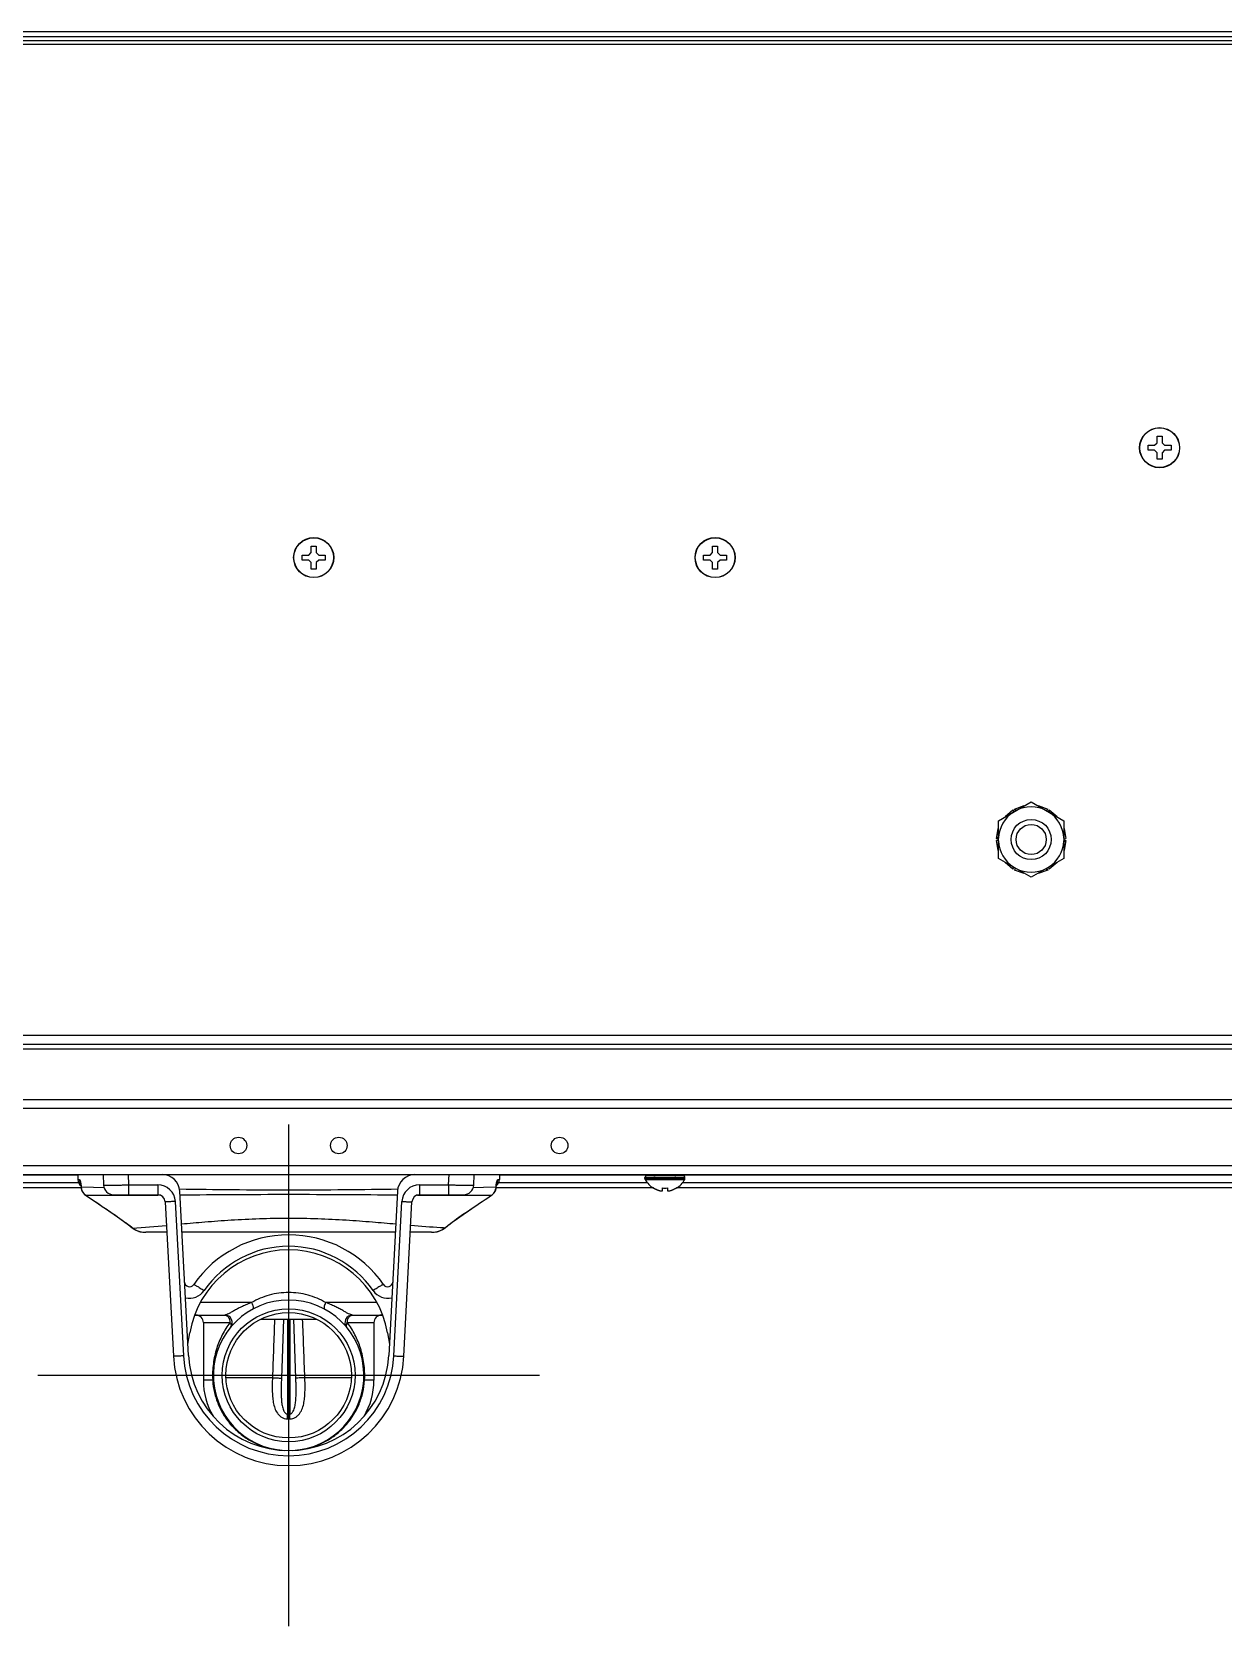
# Model space of a CAD drawing. Header units: millimetres. Extents: x -1538 to 3410, y -1646 to 2016.
# Drawn here: x 2890.7 to 3128.2, y -315.9 to 1.9 of the extents above; entities that cross this region are included whole.
import ezdxf

# ---------------------------------------------------------------- set-up
doc = ezdxf.new("R2010")
doc.units = ezdxf.units.MM
doc.header["$LTSCALE"] = 23.1
doc.layers.get('0').update_dxf_attribs({"linetype": 'CONTINUOUS'})

msp = doc.modelspace()

# ---------------------------------------------------------------- linework, layer by layer
at = {"linetype": 'Continuous'}
for p, q in [((3369.91, 1.86), (2513.91, 1.86)), ((3369.37, 0.86), (2514.44, 0.86)), ((3369.37, 0.06), (2514.44, 0.06)), ((3344.91, -0.64), (2757.54, -0.64)), ((3115.01, -78.74), (3116.01, -78.74)), ((3115.01, -80.04), (3115.01, -78.74)), ((3116.01, -78.74), (3116.01, -80.04)), ((3113.21, -80.54), (3114.51, -80.54)), ((3113.21, -81.54), (3113.21, -80.54)), ((3114.51, -81.54), (3113.21, -81.54)), ((3114.51, -80.54), (3115.01, -80.04)), ((3115.01, -82.04), (3114.51, -81.54)), ((3115.01, -83.34), (3115.01, -82.04)), ((3116.01, -80.04), (3116.51, -80.54)), ((3116.51, -81.54), (3116.01, -82.04)), ((3116.01, -82.04), (3116.01, -83.34)), ((3116.51, -80.54), (3117.81, -80.54)), ((3117.81, -81.54), (3116.51, -81.54)), ((3117.81, -80.54), (3117.81, -81.54)), ((3116.01, -83.34), (3115.01, -83.34)), ((2946.41, -100.64), (2947.41, -100.64)), ((2946.41, -101.94), (2946.41, -100.64)), ((2947.41, -100.64), (2947.41, -101.94)), ((3026.41, -100.64), (3027.41, -100.64)), ((3026.41, -101.94), (3026.41, -100.64)), ((3027.41, -100.64), (3027.41, -101.94)), ((2944.61, -102.44), (2945.91, -102.44)), ((2944.61, -103.44), (2944.61, -102.44)), ((2945.91, -103.44), (2944.61, -103.44)), ((2945.91, -102.44), (2946.41, -101.94)), ((2946.41, -103.94), (2945.91, -103.44)), ((2946.41, -105.24), (2946.41, -103.94)), ((2947.41, -101.94), (2947.91, -102.44)), ((2947.91, -103.44), (2947.41, -103.94)), ((2947.41, -103.94), (2947.41, -105.24)), ((2947.91, -102.44), (2949.21, -102.44)), ((2949.21, -103.44), (2947.91, -103.44)), ((2949.21, -102.44), (2949.21, -103.44)), ((3024.61, -102.44), (3025.91, -102.44)), ((3024.61, -103.44), (3024.61, -102.44)), ((3025.91, -103.44), (3024.61, -103.44)), ((3025.91, -102.44), (3026.41, -101.94)), ((3026.41, -103.94), (3025.91, -103.44)), ((3026.41, -105.24), (3026.41, -103.94)), ((3027.41, -101.94), (3027.91, -102.44)), ((3027.91, -103.44), (3027.41, -103.94)), ((3027.41, -103.94), (3027.41, -105.24)), ((3027.91, -102.44), (3029.21, -102.44)), ((3029.21, -103.44), (3027.91, -103.44)), ((3029.21, -102.44), (3029.21, -103.44)), ((2947.41, -105.24), (2946.41, -105.24)), ((3027.41, -105.24), (3026.41, -105.24)), ((3083.41, -155.39), (3089.91, -151.64)), ((3086.6, -153.06), (3088.53, -152.36)), ((3089.91, -151.64), (3096.41, -155.39)), ((3091.29, -152.36), (3093.21, -153.06)), ((3083.41, -162.9), (3083.41, -155.39)), ((3084.72, -154.56), (3086.29, -153.24)), ((3086.52, -153.59), (3086.5, -153.56)), ((3086.52, -153.59), (3086.52, -153.59)), ((3086.79, -153.44), (3086.79, -153.43)), ((3093.02, -153.44), (3093.03, -153.43)), ((3093.29, -153.59), (3093.31, -153.56)), ((3093.29, -153.59), (3093.29, -153.59)), ((3093.52, -153.24), (3095.09, -154.56)), ((3096.41, -155.39), (3096.41, -162.9)), ((3082.98, -158.96), (3083.34, -156.94)), ((3096.47, -156.94), (3096.83, -158.96)), ((3083.34, -161.34), (3082.98, -159.32)), ((3096.83, -159.32), (3096.47, -161.34)), ((3089.91, -166.65), (3083.41, -162.9)), ((3086.29, -165.05), (3084.72, -163.73)), ((3086.52, -164.7), (3086.5, -164.72)), ((3086.52, -164.7), (3086.52, -164.7)), ((3088.53, -165.93), (3086.6, -165.23)), ((3086.79, -164.85), (3086.79, -164.86)), ((3096.41, -162.9), (3089.91, -166.65)), ((3093.21, -165.23), (3091.29, -165.93)), ((3093.02, -164.85), (3093.03, -164.86)), ((3093.29, -164.7), (3093.29, -164.7)), ((3093.29, -164.7), (3093.31, -164.72)), ((3095.09, -163.73), (3093.52, -165.05)), ((2539.91, -198.14), (3343.91, -198.14)), ((2539.91, -199.94), (3343.91, -199.94)), ((3343.91, -200.94), (2539.91, -200.94)), ((2535.91, -210.94), (3347.91, -210.94)), ((3347.91, -212.74), (2535.91, -212.74)), ((2535.14, -224.14), (3348.68, -224.14)), ((2513.91, -225.94), (3369.91, -225.94)), ((2899.91, -226.06), (2868.82, -226.06)), ((2900.53, -228.57), (2869.21, -228.57)), ((2900.06, -227.56), (2870.38, -227.56)), ((2899.91, -225.94), (2899.91, -226.94)), ((2899.91, -226.94), (2900.19, -226.94)), ((2900.41, -227.67), (2900.41, -227.67)), ((2900.41, -227.67), (2900.43, -227.72)), ((2900.41, -227.67), (2900.41, -227.67)), ((2900.51, -228.21), (2900.53, -228.48)), ((2900.56, -228.39), (2900.53, -228.48)), ((2900.53, -228.48), (2900.53, -228.48)), ((2900.53, -228.48), (2900.56, -228.73)), ((2900.56, -228.39), (2903.03, -228.45)), ((2900.56, -228.73), (2900.7, -229.18)), ((2903.03, -228.45), (2905.08, -228.49)), ((2904.91, -225.94), (2905.02, -228.05)), ((2909.91, -225.94), (2910.02, -227.98)), ((2910.02, -227.98), (2915.83, -227.98)), ((2910.02, -227.98), (2910.02, -229.94)), ((2915.83, -227.98), (2915.83, -229.94)), ((2967.99, -227.98), (2973.8, -227.98)), ((2967.99, -227.98), (2967.99, -229.94)), ((2973.8, -227.98), (2973.9, -225.94)), ((2973.8, -227.98), (2973.8, -229.94)), ((2978.71, -228.49), (2980.73, -228.45)), ((2978.8, -228.05), (2978.91, -225.94)), ((2980.73, -228.45), (2980.76, -228.45)), ((2980.76, -228.45), (2983.25, -228.39)), ((2983.25, -228.39), (2983.28, -228.48)), ((2983.28, -228.48), (2983.3, -228.2)), ((3014.61, -228.57), (2983.28, -228.57)), ((2983.62, -226.94), (2983.91, -226.94)), ((3013.43, -227.56), (2983.75, -227.56)), ((2983.91, -225.94), (2983.91, -226.94)), ((3014.99, -226.06), (2983.91, -226.06)), ((3020.91, -226.54), (3012.91, -226.54)), ((3012.91, -226.74), (3012.91, -226.54)), ((3020.91, -226.74), (3012.91, -226.74)), ((3020.85, -226.95), (3012.96, -226.95)), ((3020.51, -226.14), (3013.31, -226.14)), ((3014.61, -228.62), (3014.61, -228.59)), ((3016.41, -229.14), (3016.41, -228.59)), ((3017.41, -228.59), (3017.41, -229.14)), ((3193.99, -226.06), (3018.82, -226.06)), ((3193.61, -228.57), (3019.21, -228.57)), ((3019.21, -228.59), (3019.21, -228.62)), ((3192.43, -227.56), (3020.38, -227.56)), ((3020.91, -226.74), (3020.91, -226.54)), ((2900.7, -229.18), (2900.94, -229.58)), ((2901.24, -229.9), (2901.44, -230.05)), ((2901.44, -230.04), (2901.44, -230.05)), ((2901.44, -230.05), (2901.62, -230.18)), ((2901.65, -230.18), (2901.65, -230.19)), ((2906.82, -230.05), (2906.96, -230.05)), ((2907.01, -229.94), (2915.83, -229.94)), ((2915.7, -230.01), (2915.82, -230.01)), ((2915.82, -230.01), (2916.21, -230)), ((2916.21, -230), (2916.23, -230)), ((2917.32, -231.36), (2918.94, -262.15)), ((2919.32, -231.3), (2920.94, -262.08)), ((2921.93, -261.99), (2920.22, -229.26)), ((2963.59, -229.26), (2961.88, -261.99)), ((2962.88, -262.08), (2964.49, -231.3)), ((2964.87, -262.15), (2966.49, -231.36)), ((2967.44, -230), (2967.6, -230)), ((2967.6, -230), (2967.62, -230.01)), ((2967.62, -230.01), (2968.02, -230.01)), ((2967.99, -229.94), (2976.8, -229.94)), ((2976.84, -230.05), (2976.99, -230.05)), ((2980.66, -231.19), (2982.26, -230.13)), ((2982.16, -230.19), (2982.37, -230.05)), ((2982.16, -230.18), (2982.16, -230.19)), ((2982.37, -230.05), (2982.56, -229.91)), ((2982.37, -230.05), (2982.56, -229.91)), ((2982.37, -230.04), (2982.37, -230.05)), ((2906.08, -233.14), (2906.07, -233.15)), ((2906.07, -233.15), (2907.12, -233.87)), ((2907.12, -233.86), (2908.26, -234.68)), ((2908.25, -234.67), (2909.29, -235.44)), ((2974.51, -235.44), (2975.55, -234.68)), ((2975.54, -234.68), (2976.69, -233.87)), ((2976.68, -233.87), (2977.74, -233.15)), ((2977.73, -233.14), (2977.74, -233.15)), ((2909.29, -235.43), (2910.18, -236.1)), ((2910.73, -236.53), (2910.16, -236.09)), ((2910.73, -236.53), (2911.24, -236.88)), ((2910.82, -236.59), (2910.73, -236.53)), ((2910.74, -236.53), (2910.82, -236.59)), ((2911.78, -237.14), (2912.14, -237.27)), ((2912.14, -237.27), (2912.27, -237.31)), ((2912.23, -237.3), (2912.27, -237.31)), ((2912.33, -237.32), (2912.27, -237.31)), ((2912.27, -237.31), (2912.27, -237.31)), ((2912.28, -237.31), (2912.33, -237.32)), ((2917.64, -237.44), (2913.42, -237.44)), ((2963.17, -237.44), (2920.65, -237.44)), ((2970.39, -237.44), (2966.17, -237.44)), ((2971.48, -237.32), (2971.54, -237.31)), ((2971.48, -237.32), (2971.54, -237.31)), ((2971.54, -237.31), (2971.67, -237.27)), ((2971.54, -237.31), (2971.54, -237.31)), ((2971.54, -237.31), (2971.55, -237.31)), ((2972.03, -237.14), (2972.57, -236.88)), ((2972.03, -237.14), (2972.03, -237.14)), ((2972.57, -236.88), (2973.08, -236.53)), ((2972.99, -236.59), (2973.08, -236.53)), ((2972.99, -236.59), (2973.07, -236.53)), ((2973.08, -236.53), (2973.65, -236.09)), ((2973.08, -236.53), (2973.64, -236.1)), ((2973.64, -236.1), (2974.52, -235.44)), ((2923.21, -253.94), (2929.18, -253.94)), ((2934.53, -251.44), (2924.32, -251.44)), ((2959.49, -251.44), (2949.28, -251.44)), ((2954.63, -253.94), (2960.6, -253.94)), ((2924.91, -255.44), (2930.21, -255.44)), ((2924.91, -255.44), (2924.91, -266.94)), ((2936.38, -254.74), (2947.43, -254.74)), ((2940.87, -254.74), (2940.47, -266.5)), ((2941.66, -254.74), (2941.68, -273.66)), ((2942.16, -254.74), (2942.13, -273.66)), ((2943.34, -266.5), (2942.94, -254.74)), ((2953.6, -255.44), (2958.91, -255.44)), ((2958.91, -255.44), (2958.91, -266.94)), ((2921.81, -259.71), (2922.21, -257.47)), ((2961.6, -257.47), (2962, -259.71)), ((2926.77, -266.94), (2924.91, -266.94)), ((2938.67, -266.44), (2929.45, -266.44)), ((2954.37, -266.44), (2945.14, -266.44)), ((2958.91, -266.94), (2957.04, -266.94)), ((2941.66, -274.64), (2941.68, -273.66)), ((2942.15, -274.64), (2942.13, -273.66))]:
    msp.add_line(p, q, dxfattribs=at)
at = {"color": 6}
for p, q in [((2941.91, -215.94), (2941.91, -315.94)), ((2891.91, -265.94), (2991.91, -265.94))]:
    msp.add_line(p, q, dxfattribs=at)
at = {"linetype": 'Continuous'}
for points in [[(2900.43, -227.72), (2900.45, -227.83), (2900.48, -228), (2900.51, -228.21)], [(2900.51, -228.22), (2900.51, -228.23), (2900.53, -228.48)], [(2900.53, -228.48), (2900.56, -228.71), (2900.69, -229.16), (2900.92, -229.56), (2901.24, -229.9)], [(2982.56, -229.91), (2982.88, -229.58), (2983.11, -229.18), (2983.25, -228.73), (2983.28, -228.48)], [(2983.3, -228.21), (2983.33, -227.99), (2983.36, -227.82), (2983.39, -227.71), (2983.4, -227.67)], [(2900.94, -229.58), (2901.26, -229.91), (2901.44, -230.05)], [(2901.62, -230.18), (2903.14, -231.19), (2904.7, -232.23), (2906.07, -233.15)], [(2977.74, -233.15), (2979.1, -232.24), (2980.66, -231.19)], [(2910.82, -236.59), (2911.24, -236.87), (2911.78, -237.14)], [(2971.67, -237.27), (2972.03, -237.14), (2972.57, -236.88)]]:
    msp.add_lwpolyline(points, dxfattribs=at)
for centre, radius in [((3115.51, -81.04), 4), ((3115.51, -81.04), 3.95), ((2946.91, -102.94), 4), ((2946.91, -102.94), 3.95), ((3026.91, -102.94), 4), ((3026.91, -102.94), 3.95), ((3089.91, -159.14), 4), ((3089.91, -159.14), 3), ((2931.91, -220.14), 1.65), ((2951.91, -220.14), 1.65), ((2995.91, -220.14), 1.65), ((2941.91, -265.94), 13.25), ((2941.91, -265.94), 12.5)]:
    msp.add_circle(centre, radius, dxfattribs=at)
for centre, radius, start, end in [((3100.47, -149.61), 12.26, 192.9691, 193.3029), ((3080.4, -149.86), 11.17, 346.713, 347.0794), ((3087.79, -151.44), 3.78, 343.5656, 345.0864), ((3089.91, -159.14), 6.51, 122.3676, 177.6324), ((3077.11, -162.73), 11.17, 46.713, 47.0794), ((3082.18, -157.12), 3.78, 43.5656, 45.0864), ((3089.91, -159.14), 6.51, 62.3676, 117.6324), ((3089.91, -159.14), 6.51, 2.3676, 57.6324), ((3103.45, -163.52), 12.26, 132.9691, 133.3029), ((3086.93, -145.23), 12.26, 252.9691, 253.3029), ((3093.19, -146.27), 11.17, 286.713, 287.0794), ((3095.52, -153.46), 3.78, 283.5656, 285.0864), ((3084.29, -164.82), 3.78, 103.5656, 105.0864), ((3086.62, -172.02), 11.17, 106.713, 107.0794), ((3089.91, -159.14), 6.51, 182.3676, 237.6324), ((3089.91, -159.14), 6.51, 302.3676, 357.6324), ((3092.88, -173.06), 12.26, 72.9691, 73.3029), ((3076.36, -154.76), 12.26, 312.9691, 313.3029), ((3089.91, -159.14), 6.51, 242.3676, 297.6324), ((3097.63, -161.17), 3.78, 223.5656, 225.0864), ((3102.7, -155.55), 11.17, 226.713, 227.0794), ((3092.02, -166.85), 3.78, 163.5656, 165.0864), ((3099.41, -168.43), 11.17, 166.713, 167.0794), ((3079.34, -168.68), 12.26, 12.9691, 13.3029), ((2901.41, -226.94), 1.5, 180, 232.5839), ((2901.71, -226.94), 1.51, 179.9884, 211.8582), ((2902.63, -228.35), 2.07, 180.9349, 190.2402), ((2907.01, -227.94), 2, 183, 270), ((2915.83, -231.48), 3.5, 3.0013, 89.9987), ((2916.72, -229.44), 3.5, 3, 90), ((2967.09, -229.44), 3.5, 90, 177), ((2967.99, -231.48), 3.5, 90.0013, 176.9987), ((2976.8, -227.94), 2, 270, 357), ((2981.18, -228.35), 2.07, 349.7577, 359.064), ((2982.41, -226.94), 1.5, 307.42, 0), ((2982.12, -226.95), 1.5, 328.1359, 330.5666), ((2982.11, -226.94), 1.51, 330.6004, 0.0022), ((3013.31, -226.54), 0.4, 90, 180), ((3013.31, -226.74), 0.4, 180, 210.3012), ((3017.11, -224.52), 4.8, 210.3012, 238.6273), ((3017.11, -224.52), 4.8, 210.3012, 238.6273), ((3017.09, -224.54), 4.75, 238.4659, 241.0313), ((3014.71, -225.54), 0.6, 270, 317.8047), ((3017.09, -224.54), 4.75, 241.0316, 241.9926), ((3017.09, -224.54), 4.75, 241.9926, 243.3187), ((3017.09, -224.55), 4.74, 243.3188, 244.4598), ((3016.91, -224.84), 3.78, 262.3953, 277.6047), ((3019.11, -225.54), 0.6, 222.1953, 270), ((3016.72, -224.55), 4.74, 295.5402, 296.6812), ((3016.72, -224.54), 4.75, 296.6813, 298.0074), ((3016.72, -224.54), 4.75, 298.0074, 298.9684), ((3016.72, -224.54), 4.75, 298.9687, 301.5341), ((3016.71, -224.52), 4.8, 301.3727, 329.6988), ((3016.71, -224.52), 4.8, 301.3727, 329.6988), ((3020.51, -226.54), 0.4, 0, 90), ((3020.51, -226.74), 0.4, 329.6988, 0), ((2873.74, -271.91), 50.21, 56.3689, 56.5156), ((2905.48, 904.21), 1134.25, 269.79605, 270.068), ((2872.26, -274.14), 52.88, 56.2307, 56.3686), ((2905.35, 1059.13), 1289.18, 270.07162, 270.20506), ((2903.79, 1487.42), 1717.47, 270.20602, 270.39722), ((2915.83, -231.44), 1.5, 3, 90), ((2967.99, -231.44), 1.5, 90, 177), ((2981, 1673.51), 1903.57, 269.60932, 269.7842), ((2978.55, 1096.61), 1326.66, 269.79637, 269.92645), ((2978.32, 921.89), 1151.94, 269.93396, 270.20177), ((3011.71, -274.38), 53.17, 123.6317, 123.7689), ((3009.93, -271.7), 49.95, 123.485, 123.6325), ((3017.09, -224.55), 4.74, 244.4598, 245.4278), ((3017.08, -224.55), 4.73, 245.4278, 246.6825), ((3017.08, -224.56), 4.73, 246.6826, 247.4526), ((3017.08, -224.56), 4.72, 247.4524, 248.9975), ((3017.08, -224.57), 4.72, 248.9977, 249.4819), ((3017.07, -224.58), 4.7, 249.4813, 251.5344), ((3017.07, -224.6), 4.68, 251.535, 252.6227), ((3017.06, -224.62), 4.67, 252.6228, 253.6051), ((3017.05, -224.65), 4.64, 253.6036, 255.6824), ((3016.16, -227.15), 2.01, 262.7259, 264.7415), ((3016.16, -227.17), 1.98, 264.7442, 265.3991), ((3016.16, -227.18), 1.97, 265.3984, 266.7833), ((3016.16, -227.19), 1.96, 266.7841, 267.6235), ((3016.16, -227.2), 1.96, 267.6234, 268.8455), ((3016.16, -227.2), 1.95, 268.8459, 270.9258), ((3016.16, -227.2), 1.95, 270.9261, 271.9964), ((3016.16, -227.2), 1.96, 271.9964, 273.0228), ((3016.16, -227.19), 1.97, 273.0233, 274.286), ((3016.15, -227.17), 1.98, 274.2856, 275.1372), ((3016.15, -227.15), 2.01, 275.1401, 277.2744), ((3017.66, -227.15), 2.01, 262.7256, 264.8598), ((3017.66, -227.17), 1.98, 264.8627, 265.7144), ((3017.66, -227.19), 1.97, 265.714, 266.9766), ((3017.66, -227.2), 1.96, 266.9771, 268.0037), ((3017.66, -227.2), 1.95, 268.0037, 269.0738), ((3017.66, -227.2), 1.95, 269.0741, 270.1995), ((3017.66, -227.2), 1.95, 270.1995, 271.1541), ((3017.66, -227.2), 1.95, 271.1545, 272.3767), ((3017.66, -227.19), 1.96, 272.3765, 273.2159), ((3017.66, -227.18), 1.97, 273.2167, 274.6016), ((3017.65, -227.17), 1.98, 274.6009, 275.2558), ((3017.65, -227.15), 2.01, 275.2585, 277.2741), ((3016.76, -224.65), 4.64, 284.3176, 286.3964), ((3016.75, -224.62), 4.67, 286.3949, 287.3772), ((3016.75, -224.6), 4.68, 287.3773, 288.465), ((3016.74, -224.58), 4.7, 288.4656, 290.5187), ((3016.74, -224.57), 4.72, 290.5181, 291.0023), ((3016.73, -224.56), 4.72, 291.0025, 292.5476), ((3016.73, -224.56), 4.73, 292.5474, 293.3174), ((3016.73, -224.55), 4.73, 293.3175, 294.5722), ((3016.73, -224.55), 4.74, 294.5722, 295.5402), ((2892.17, 59.78), 296.96, 273.6012, 274.9056), ((2913.54, -232.96), 4.54, 233.2123, 233.4237), ((2913.53, -232.97), 4.53, 233.4208, 240.7094), ((2913.44, -233.13), 4.34, 240.7453, 245.3203), ((2913.38, -233.26), 4.19, 245.314, 251.0886), ((2913.36, -233.31), 4.14, 251.1165, 252.0659), ((2913.36, -233.3), 4.16, 252.0635, 252.3807), ((2913.31, -233.48), 3.97, 252.3718, 254.8005), ((2913.59, -232.43), 5.06, 254.7691, 254.8882), ((2913.42, -232.44), 5, 257.3937, 269.9933), ((2941.91, -260.94), 23, 34.6585, 145.3415), ((2970.39, -232.44), 5, 270.0067, 282.6063), ((2970.5, -233.46), 3.98, 285.2026, 287.6226), ((2970.45, -233.3), 4.16, 287.618, 287.9321), ((2970.45, -233.3), 4.15, 287.9309, 288.8754), ((2970.45, -233.29), 4.16, 288.8834, 294.7472), ((2970.38, -233.14), 4.33, 294.7135, 299.2137), ((2970.29, -232.99), 4.5, 299.2252, 306.5256), ((2970.28, -232.96), 4.54, 306.5022, 306.7876), ((2941.91, -260.94), 20, 10, 170), ((2941.91, -260.73), 20.5, 34.6585, 145.3415), ((2922.16, -247.3), 1, 183, 325.3415), ((2961.65, -247.3), 1, 214.6585, 357), ((2922.16, -247.08), 3.5, 256.2038, 325.3413), ((2941.91, -265.94), 15, 273.0036, 266.9973), ((2961.65, -247.08), 3.5, 214.6589, 283.7959), ((2923.41, -255.44), 1.5, 0, 90), ((2929.18, -255.44), 1.5, 320.4788, 90), ((2954.63, -255.44), 1.5, 90.0028, 219.5212), ((2960.41, -255.44), 1.5, 90, 180), ((2941.91, -260.94), 23, 183, 357), ((2941.91, -260.98), 21, 183, 357), ((2941.91, -260.94), 20, 183, 357), ((2938.91, -266.94), 14, 180, 210.7855), ((2944.63, -265.95), 17.89, 182.9052, 183.1842), ((2944.91, -266.94), 14, 329.2145, 0), ((2939.18, -265.95), 17.89, 356.8152, 357.0939), ((2941.91, -264.32), 10.32, 268.6341, 271.3659), ((2941.91, -263.95), 9.72, 268.6835, 271.3165), ((2942.03, -265.51), 15.43, 276.1975, 282.1116)]:
    msp.add_arc(centre, radius, start, end, dxfattribs=at)
for points, knots in [([(3086.5, -153.56), (3086.49, -153.53), (3086.41, -153.43), (3086.34, -153.32), (3086.29, -153.24)], [0, 0, 0, 0, 0.258777, 1, 1, 1, 1]), ([(3086.79, -153.43), (3086.77, -153.4), (3086.71, -153.27), (3086.65, -153.15), (3086.6, -153.06)], [0, 0, 0, 0, 0.259955, 1, 1, 1, 1]), ([(3086.91, -153.37), (3086.9, -153.34), (3086.86, -153.21), (3086.8, -153.09), (3086.76, -153)], [0, 0, 0, 0, 0.242743, 1, 1, 1, 1]), ([(3093.03, -153.43), (3093.04, -153.4), (3093.1, -153.27), (3093.17, -153.15), (3093.21, -153.06)], [0, 0, 0, 0, 0.259439, 1, 1, 1, 1]), ([(3093.31, -153.56), (3093.33, -153.53), (3093.4, -153.43), (3093.47, -153.32), (3093.52, -153.24)], [0, 0, 0, 0, 0.259383, 1, 1, 1, 1]), ([(3093.41, -153.67), (3093.43, -153.64), (3093.52, -153.54), (3093.6, -153.43), (3093.66, -153.35)], [0, 0, 0, 0, 0.242743, 1, 1, 1, 1]), ([(3083.41, -158.85), (3083.38, -158.84), (3083.25, -158.82), (3083.11, -158.8), (3083.01, -158.8)], [0, 0, 0, 0, 0.242743, 1, 1, 1, 1]), ([(3083.41, -158.99), (3083.37, -158.99), (3083.23, -158.98), (3083.09, -158.97), (3082.98, -158.96)], [0, 0, 0, 0, 0.260089, 1, 1, 1, 1]), ([(3083.41, -159.3), (3083.37, -159.3), (3083.23, -159.31), (3083.09, -159.32), (3082.98, -159.32)], [0, 0, 0, 0, 0.259593, 1, 1, 1, 1]), ([(3096.4, -159.44), (3096.43, -159.44), (3096.57, -159.47), (3096.7, -159.48), (3096.8, -159.49)], [0, 0, 0, 0, 0.242743, 1, 1, 1, 1]), ([(3096.41, -158.99), (3096.44, -158.99), (3096.58, -158.98), (3096.73, -158.97), (3096.83, -158.96)], [0, 0, 0, 0, 0.259593, 1, 1, 1, 1]), ([(3096.41, -159.3), (3096.44, -159.3), (3096.58, -159.31), (3096.73, -159.32), (3096.83, -159.32)], [0, 0, 0, 0, 0.260088, 1, 1, 1, 1]), ([(3086.4, -164.62), (3086.38, -164.65), (3086.3, -164.75), (3086.22, -164.86), (3086.16, -164.94)], [0, 0, 0, 0, 0.242743, 1, 1, 1, 1]), ([(3086.5, -164.72), (3086.49, -164.75), (3086.41, -164.86), (3086.34, -164.97), (3086.29, -165.05)], [0, 0, 0, 0, 0.259378, 1, 1, 1, 1]), ([(3086.79, -164.86), (3086.77, -164.89), (3086.71, -165.01), (3086.65, -165.14), (3086.6, -165.23)], [0, 0, 0, 0, 0.259439, 1, 1, 1, 1]), ([(3092.9, -164.92), (3092.91, -164.95), (3092.96, -165.07), (3093.01, -165.2), (3093.05, -165.29)], [0, 0, 0, 0, 0.242743, 1, 1, 1, 1]), ([(3093.03, -164.86), (3093.04, -164.89), (3093.1, -165.01), (3093.17, -165.14), (3093.21, -165.23)], [0, 0, 0, 0, 0.259955, 1, 1, 1, 1]), ([(3093.31, -164.72), (3093.33, -164.75), (3093.4, -164.86), (3093.47, -164.97), (3093.52, -165.05)], [0, 0, 0, 0, 0.258782, 1, 1, 1, 1]), ([(2900.19, -226.94), (2900.22, -226.94), (2900.26, -226.99), (2900.3, -227.05), (2900.34, -227.13), (2900.38, -227.23), (2900.43, -227.41), (2900.46, -227.55), (2900.48, -227.65)], [0, 0, 0, 0, 0.106101, 0.192607, 0.304369, 0.441711, 0.604135, 1, 1, 1, 1]), ([(2900.48, -227.65), (2900.49, -227.71), (2900.53, -227.95), (2900.55, -228.2), (2900.56, -228.39)], [0, 0, 0, 0, 0.226296, 1, 1, 1, 1]), ([(2900.6, -228.72), (2900.64, -228.98), (2900.84, -229.49), (2901.22, -229.89), (2901.44, -230.04)], [0, 0, 0, 0, 0.50103, 1, 1, 1, 1]), ([(2905.02, -228.05), (2905.02, -228.05), (2905.03, -228.05), (2905.04, -228.05), (2905.08, -228.05), (2905.12, -228.05), (2905.17, -228.05), (2905.24, -228.05), (2905.31, -228.05), (2905.44, -228.05), (2905.62, -228.05), (2905.87, -228.05), (2906.16, -228.05), (2906.49, -228.04), (2906.86, -228.04), (2907.4, -228.03), (2908.13, -228.02), (2909.05, -228), (2909.69, -227.99), (2910.02, -227.98)], [0, 0, 0, 0, 0.001266, 0.004904, 0.010928, 0.019331, 0.0301, 0.043203, 0.058608, 0.076279, 0.118255, 0.168713, 0.227181, 0.293081, 0.36579, 0.4446, 0.617445, 0.804977, 1, 1, 1, 1]), ([(2920.13, -228.79), (2923.67, -228.85), (2930.93, -228.94), (2941.92, -228.99), (2952.9, -228.94), (2960.16, -228.85), (2963.7, -228.79)], [0, 0, 0, 0, 0.243549, 0.500038, 0.756508, 1, 1, 1, 1]), ([(2973.8, -227.98), (2974.12, -227.99), (2974.76, -228), (2975.69, -228.02), (2976.42, -228.03), (2976.96, -228.04), (2977.32, -228.04), (2977.65, -228.05), (2977.94, -228.05), (2978.19, -228.05), (2978.37, -228.05), (2978.5, -228.05), (2978.58, -228.05), (2978.64, -228.05), (2978.7, -228.05), (2978.74, -228.05), (2978.77, -228.05), (2978.78, -228.05), (2978.8, -228.05), (2978.8, -228.05)], [0, 0, 0, 0, 0.195023, 0.382555, 0.5554, 0.63421, 0.706919, 0.772819, 0.831287, 0.881745, 0.923721, 0.941392, 0.956797, 0.9699, 0.980669, 0.989072, 0.995096, 0.998734, 1, 1, 1, 1]), ([(2982.37, -230.04), (2982.59, -229.89), (2982.97, -229.49), (2983.17, -228.98), (2983.22, -228.72)], [0, 0, 0, 0, 0.498968, 1, 1, 1, 1]), ([(2983.25, -228.39), (2983.25, -228.32), (2983.27, -228.08), (2983.3, -227.84), (2983.34, -227.66)], [0, 0, 0, 0, 0.270537, 1, 1, 1, 1]), ([(2983.34, -227.66), (2983.35, -227.56), (2983.38, -227.41), (2983.44, -227.24), (2983.47, -227.13), (2983.51, -227.05), (2983.55, -226.99), (2983.59, -226.94), (2983.62, -226.94)], [0, 0, 0, 0, 0.396017, 0.558552, 0.695985, 0.807791, 0.89427, 1, 1, 1, 1]), ([(2919.32, -231.3), (2919.19, -231.3), (2918.94, -231.31), (2918.57, -231.33), (2918.23, -231.35), (2917.97, -231.36), (2917.78, -231.36), (2917.67, -231.37), (2917.57, -231.37), (2917.48, -231.37), (2917.42, -231.37), (2917.37, -231.37), (2917.35, -231.37), (2917.34, -231.37), (2917.33, -231.37), (2917.32, -231.37), (2917.32, -231.36)], [0, 0, 0, 0, 0.194844, 0.382542, 0.555288, 0.70668, 0.772564, 0.830999, 0.881412, 0.92337, 0.956449, 0.980309, 0.988732, 0.994801, 0.998519, 1, 1, 1, 1]), ([(2920.25, -229.98), (2923.76, -229.95), (2930.98, -229.89), (2941.92, -229.85), (2952.85, -229.89), (2960.08, -229.95), (2963.59, -229.98)], [0, 0, 0, 0, 0.243038, 0.500047, 0.757032, 1, 1, 1, 1]), ([(2964.49, -231.3), (2964.62, -231.3), (2964.88, -231.31), (2965.24, -231.33), (2965.59, -231.35), (2965.85, -231.36), (2966.03, -231.36), (2966.15, -231.37), (2966.25, -231.37), (2966.33, -231.37), (2966.4, -231.37), (2966.44, -231.37), (2966.46, -231.37), (2966.48, -231.37), (2966.48, -231.37), (2966.49, -231.37), (2966.49, -231.36)], [0, 0, 0, 0, 0.194844, 0.382542, 0.555288, 0.70668, 0.772564, 0.830999, 0.881412, 0.92337, 0.956449, 0.980309, 0.988732, 0.994801, 0.998519, 1, 1, 1, 1]), ([(2906.08, -233.14), (2906.52, -233.44), (2908.11, -234.53), (2909.65, -235.68), (2910.74, -236.53)], [0, 0, 0, 0, 0.278114, 1, 1, 1, 1]), ([(2963.25, -235.83), (2961.71, -235.69), (2958.42, -235.4), (2953.25, -235.01), (2947.68, -234.74), (2941.9, -234.65), (2936.13, -234.74), (2930.56, -235.01), (2925.39, -235.4), (2922.1, -235.69), (2920.55, -235.83)], [0, 0, 0, 0, 0.10872, 0.231579, 0.363626, 0.500021, 0.636412, 0.768452, 0.891298, 1, 1, 1, 1]), ([(2973.07, -236.53), (2973.39, -236.28), (2974.91, -235.11), (2976.47, -233.99), (2977.73, -233.14)], [0, 0, 0, 0, 0.209387, 1, 1, 1, 1]), ([(2972.99, -236.59), (2972.73, -236.58), (2970.48, -236.43), (2968.24, -236.26), (2966.25, -236.09)], [0, 0, 0, 0, 0.116291, 1, 1, 1, 1]), ([(2922.99, -247.86), (2922.99, -247.86), (2923.01, -247.85), (2923.08, -247.87), (2923.2, -247.92), (2923.39, -248.02), (2923.64, -248.16), (2923.95, -248.35), (2924.29, -248.56), (2924.66, -248.81), (2924.91, -248.98), (2925.04, -249.07)], [0, 0, 0, 0, 0.008522, 0.024267, 0.081621, 0.173095, 0.295841, 0.445612, 0.617032, 0.80415, 1, 1, 1, 1]), ([(2960.83, -247.86), (2960.82, -247.86), (2960.8, -247.85), (2960.74, -247.87), (2960.61, -247.92), (2960.42, -248.02), (2960.17, -248.16), (2959.87, -248.35), (2959.52, -248.56), (2959.15, -248.81), (2958.9, -248.98), (2958.77, -249.07)], [0, 0, 0, 0, 0.008522, 0.024267, 0.081622, 0.173097, 0.295845, 0.445617, 0.617036, 0.804153, 1, 1, 1, 1]), ([(2941.91, -249.44), (2940.61, -249.44), (2938.03, -249.79), (2935.63, -250.81), (2934.53, -251.44)], [0, 0, 0, 0, 0.506064, 1, 1, 1, 1]), ([(2949.28, -251.44), (2948.18, -250.81), (2945.79, -249.79), (2943.21, -249.44), (2941.91, -249.44)], [0, 0, 0, 0, 0.493936, 1, 1, 1, 1]), ([(2934.53, -251.44), (2934.21, -251.56), (2933.59, -251.8), (2932.7, -252.2), (2931.89, -252.61), (2931.16, -253.01), (2930.52, -253.37), (2929.98, -253.66), (2929.6, -253.84), (2929.34, -253.92), (2929.23, -253.94), (2929.18, -253.94)], [0, 0, 0, 0, 0.1728, 0.338145, 0.493089, 0.634328, 0.75853, 0.862652, 0.944005, 0.975399, 1, 1, 1, 1]), ([(2929.18, -253.94), (2929.27, -253.94), (2929.47, -253.98), (2929.73, -254.15), (2929.95, -254.41), (2930.05, -254.63), (2930.09, -254.74)], [0, 0, 0, 0, 0.218492, 0.454007, 0.714183, 1, 1, 1, 1]), ([(2934.53, -251.44), (2934.61, -251.59), (2934.7, -251.82), (2934.79, -252.11), (2934.83, -252.3), (2934.85, -252.46), (2934.85, -252.6), (2934.82, -252.7), (2934.77, -252.75), (2934.75, -252.76)], [0, 0, 0, 0, 0.356332, 0.514941, 0.65489, 0.773197, 0.868312, 0.941627, 1, 1, 1, 1]), ([(2949.28, -251.44), (2949.21, -251.59), (2949.11, -251.82), (2949.02, -252.11), (2948.98, -252.3), (2948.96, -252.46), (2948.97, -252.6), (2949, -252.7), (2949.04, -252.75), (2949.06, -252.76)], [0, 0, 0, 0, 0.356333, 0.514942, 0.654891, 0.773198, 0.868313, 0.941627, 1, 1, 1, 1]), ([(2954.63, -253.94), (2954.59, -253.94), (2954.48, -253.92), (2954.22, -253.84), (2953.83, -253.66), (2953.29, -253.37), (2952.65, -253.01), (2951.92, -252.61), (2951.11, -252.2), (2950.22, -251.8), (2949.6, -251.56), (2949.28, -251.44)], [0, 0, 0, 0, 0.024603, 0.055993, 0.137343, 0.241465, 0.365666, 0.506906, 0.661851, 0.827198, 1, 1, 1, 1]), ([(2953.72, -254.74), (2953.76, -254.63), (2953.87, -254.41), (2954.08, -254.15), (2954.34, -253.98), (2954.54, -253.94), (2954.63, -253.94)], [0, 0, 0, 0, 0.285817, 0.545993, 0.781508, 1, 1, 1, 1]), ([(2930.21, -255.44), (2929.63, -256.2), (2928.6, -257.84), (2927.47, -260.59), (2926.8, -263.63), (2926.71, -265.76), (2926.77, -266.86)], [0, 0, 0, 0, 0.235541, 0.475741, 0.73012, 1, 1, 1, 1]), ([(2930.09, -254.74), (2930.11, -254.8), (2930.18, -255.02), (2930.21, -255.26), (2930.21, -255.44)], [0, 0, 0, 0, 0.243808, 1, 1, 1, 1]), ([(2930.21, -255.44), (2930.26, -255.54), (2930.34, -255.67), (2930.41, -255.86), (2930.43, -255.98), (2930.44, -256.11), (2930.43, -256.22), (2930.39, -256.31), (2930.36, -256.37), (2930.34, -256.4)], [0, 0, 0, 0, 0.311482, 0.449536, 0.577856, 0.695769, 0.802283, 0.900997, 1, 1, 1, 1]), ([(2953.6, -255.44), (2953.55, -255.54), (2953.48, -255.67), (2953.41, -255.86), (2953.38, -255.98), (2953.37, -256.11), (2953.39, -256.22), (2953.42, -256.31), (2953.46, -256.37), (2953.48, -256.4)], [0, 0, 0, 0, 0.311482, 0.449535, 0.577855, 0.695769, 0.802282, 0.900995, 1, 1, 1, 1]), ([(2953.6, -255.44), (2953.6, -255.38), (2953.61, -255.14), (2953.66, -254.91), (2953.72, -254.74)], [0, 0, 0, 0, 0.255082, 1, 1, 1, 1]), ([(2957.05, -266.86), (2957.1, -265.76), (2957.01, -263.63), (2956.34, -260.59), (2955.21, -257.84), (2954.18, -256.2), (2953.6, -255.44)], [0, 0, 0, 0, 0.269873, 0.524256, 0.764458, 1, 1, 1, 1]), ([(2920.94, -262.08), (2920.81, -262.08), (2920.55, -262.1), (2920.18, -262.11), (2919.84, -262.13), (2919.58, -262.14), (2919.4, -262.15), (2919.28, -262.15), (2919.18, -262.15), (2919.1, -262.15), (2919.03, -262.15), (2918.99, -262.15), (2918.96, -262.15), (2918.95, -262.15), (2918.94, -262.15), (2918.94, -262.15), (2918.94, -262.15)], [0, 0, 0, 0, 0.194844, 0.382542, 0.555288, 0.70668, 0.772564, 0.830999, 0.881412, 0.92337, 0.956449, 0.980309, 0.988732, 0.994801, 0.998519, 1, 1, 1, 1]), ([(2962.88, -262.08), (2963.01, -262.08), (2963.26, -262.1), (2963.63, -262.11), (2963.97, -262.13), (2964.23, -262.14), (2964.42, -262.15), (2964.53, -262.15), (2964.63, -262.15), (2964.72, -262.15), (2964.78, -262.15), (2964.83, -262.15), (2964.85, -262.15), (2964.86, -262.15), (2964.87, -262.15), (2964.87, -262.15), (2964.87, -262.15)], [0, 0, 0, 0, 0.194844, 0.382542, 0.555288, 0.70668, 0.772564, 0.830999, 0.881412, 0.92337, 0.956449, 0.980309, 0.988732, 0.994801, 0.998519, 1, 1, 1, 1]), ([(2926.77, -266.94), (2926.81, -266.93), (2926.87, -266.91), (2926.92, -266.88), (2926.93, -266.86), (2926.93, -266.85)], [0, 0, 0, 0, 0.680526, 0.877645, 1, 1, 1, 1]), ([(2926.77, -266.94), (2926.82, -267.76), (2927.06, -269.4), (2927.82, -271.76), (2928.95, -273.96), (2930.43, -275.93), (2932.19, -277.62), (2934.18, -278.99), (2936.32, -280), (2937.81, -280.44), (2938.56, -280.6)], [0, 0, 0, 0, 0.127224, 0.254869, 0.38243, 0.509434, 0.635395, 0.759745, 0.881707, 1, 1, 1, 1]), ([(2938.67, -266.44), (2938.66, -266.86), (2938.63, -267.7), (2938.63, -268.95), (2938.69, -270.17), (2938.83, -271.35), (2939.11, -272.48), (2939.53, -273.35), (2940.02, -273.93), (2940.48, -274.3), (2941.04, -274.56), (2941.45, -274.63), (2941.66, -274.64)], [0, 0, 0, 0, 0.131645, 0.2618, 0.389246, 0.51311, 0.633215, 0.750898, 0.810317, 0.871256, 0.934575, 1, 1, 1, 1]), ([(2938.67, -266.44), (2938.87, -266.45), (2939.26, -266.46), (2939.78, -266.48), (2940.18, -266.49), (2940.4, -266.5), (2940.47, -266.5)], [0, 0, 0, 0, 0.334788, 0.644232, 0.878589, 1, 1, 1, 1]), ([(2940.47, -266.5), (2940.46, -266.82), (2940.44, -267.46), (2940.42, -268.43), (2940.41, -269.39), (2940.43, -270.19), (2940.47, -270.82), (2940.51, -271.29), (2940.57, -271.76), (2940.66, -272.22), (2940.79, -272.67), (2940.94, -273.02), (2941.1, -273.29), (2941.25, -273.47), (2941.44, -273.61), (2941.6, -273.66), (2941.68, -273.66)], [0, 0, 0, 0, 0.127175, 0.254088, 0.380481, 0.506075, 0.568488, 0.6306, 0.692382, 0.753825, 0.814957, 0.875909, 0.906475, 0.937244, 0.968399, 1, 1, 1, 1]), ([(2942.13, -273.66), (2942.21, -273.66), (2942.37, -273.61), (2942.56, -273.47), (2942.71, -273.29), (2942.88, -273.02), (2943.02, -272.66), (2943.15, -272.22), (2943.24, -271.76), (2943.3, -271.29), (2943.35, -270.82), (2943.38, -270.19), (2943.4, -269.39), (2943.4, -268.43), (2943.38, -267.46), (2943.36, -266.82), (2943.34, -266.5)], [0, 0, 0, 0, 0.031614, 0.06278, 0.093551, 0.124121, 0.185066, 0.246186, 0.30762, 0.369396, 0.431503, 0.493914, 0.619508, 0.745904, 0.87282, 1, 1, 1, 1]), ([(2942.15, -274.64), (2942.36, -274.63), (2942.77, -274.56), (2943.33, -274.3), (2943.79, -273.93), (2944.28, -273.35), (2944.71, -272.48), (2944.99, -271.35), (2945.13, -270.17), (2945.18, -268.95), (2945.18, -267.7), (2945.16, -266.86), (2945.14, -266.44)], [0, 0, 0, 0, 0.065444, 0.12878, 0.189726, 0.249133, 0.36678, 0.486861, 0.610719, 0.73817, 0.868337, 1, 1, 1, 1]), ([(2945.14, -266.44), (2944.94, -266.45), (2944.56, -266.46), (2944.03, -266.48), (2943.63, -266.49), (2943.42, -266.5), (2943.34, -266.5)], [0, 0, 0, 0, 0.334788, 0.644232, 0.878589, 1, 1, 1, 1]), ([(2945.27, -280.6), (2946.01, -280.44), (2947.51, -279.99), (2949.64, -278.98), (2951.63, -277.62), (2953.39, -275.93), (2954.86, -273.95), (2956, -271.75), (2956.75, -269.4), (2956.99, -267.76), (2957.04, -266.94)], [0, 0, 0, 0, 0.118315, 0.240287, 0.364638, 0.490597, 0.617594, 0.745146, 0.872781, 1, 1, 1, 1]), ([(2957.04, -266.94), (2957, -266.93), (2956.94, -266.91), (2956.89, -266.88), (2956.88, -266.86), (2956.88, -266.85)], [0, 0, 0, 0, 0.68052, 0.877644, 1, 1, 1, 1])]:
    msp.add_open_spline(points, degree=3, knots=knots, dxfattribs=at)
for points in [[(2901.65, -230.18), (2903.13, -231.17), (2904.6, -232.15), (2906.08, -233.14)], [(2977.73, -233.14), (2979.21, -232.15), (2980.68, -231.17), (2982.16, -230.18)], [(2939.11, -254.74), (2938.96, -258.64), (2938.82, -262.54), (2938.67, -266.44)], [(2945.14, -266.44), (2945, -262.54), (2944.85, -258.64), (2944.7, -254.74)]]:
    msp.add_open_spline(points, degree=3, dxfattribs=at)

doc.saveas('drawing.dxf')
